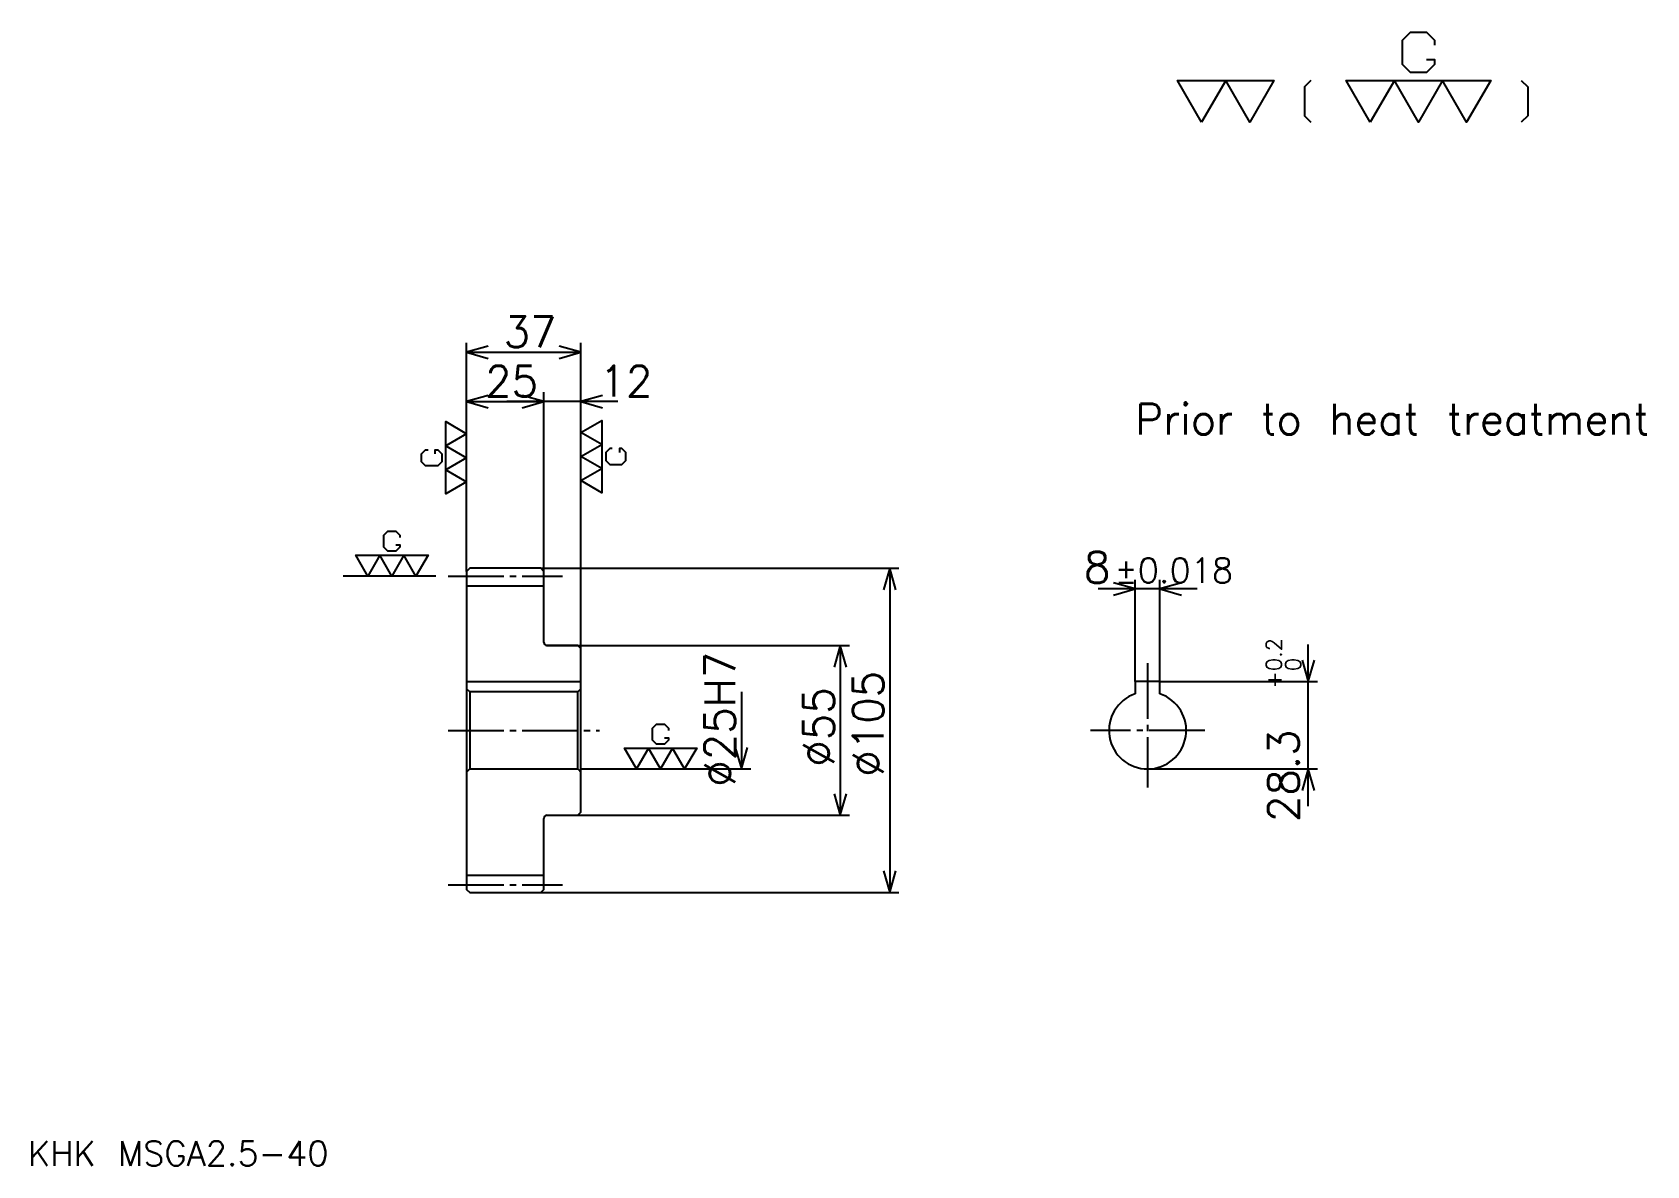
# Model space of a CAD drawing. Extents: x 21 to 544, y 22 to 389.
import ezdxf

# ---------------------------------------------------------------- set-up
doc = ezdxf.new("R2010")
doc.units = 0
doc.linetypes.add('DASHDOT', pattern=[24, 18, -2, 2, -2])
doc.layers.get('0').update_dxf_attribs({"linetype": 'CONTINUOUS'})
doc.layers.add('DASHDOT', color=6, linetype='DASHDOT')
doc.styles.add('KANJI', font='TXT', dxfattribs={"bigfont": 'BIGFONT'})

msp = doc.modelspace()

# ---------------------------------------------------------------- linework, layer by layer
at = {"color": 5}
for p, q in [((162, 215.5), (162, 288.5)), ((199, 215.5), (199, 288.5)), ((162, 285.5), (199, 285.5)), ((187, 215.5), (187, 272.5)), ((162, 269.5), (187, 269.5)), ((211, 269.5), (175, 269.5)), ((162, 214.5), (162, 215.5)), ((186, 215.5), (199, 215.5)), ((187, 214.5), (187, 215.5)), ((199, 215.5), (302, 215.5)), ((199, 189.5), (199, 215.5)), ((299, 215.5), (299, 110.5)), ((378.5, 178.800003), (378.5, 211.800003)), ((386.5, 178.800003), (386.5, 211.800003)), ((398.5, 208.800003), (366.5, 208.800003)), ((188, 190.5), (199, 190.5)), ((199, 190.5), (286, 190.5)), ((283, 190.5), (283, 135.5)), ((434.5, 138.5), (434.5, 190.800003)), ((386.5, 178.800003), (437.5, 178.800003)), ((251, 175.5), (251, 150.5)), ((199, 150.5), (254, 150.5)), ((382.5, 150.5), (437.5, 150.5)), ((188, 135.5), (199, 135.5)), ((199, 135.5), (286, 135.5)), ((186, 110.5), (199, 110.5)), ((199, 110.5), (302, 110.5))]:
    msp.add_line(p, q, dxfattribs=at)
at = {"color": 7}
msp.add_line((152, 213), (122, 213), dxfattribs=at)
at = {"color": 4}
for p, q in [((162, 209.875), (187, 209.875)), ((162, 178.800003), (199, 178.800003)), ((163, 175.5), (163, 150.5)), ((198, 175.5), (199, 176.5)), ((198, 150.5), (199, 149.5)), ((162, 116.125), (187, 116.125))]:
    msp.add_line(p, q, dxfattribs=at)
at = {"color": 7}
for points in [[(472.799988, 380.279999), (475.399994, 380.279999), (475.399994, 378.720001), (472.799988, 376.119995), (467.600006, 376.119995), (465, 378.720001), (465, 386.519989), (467.600006, 389.119995), (472.799988, 389.119995), (475.399994, 386.519989), (475.399994, 384.959991)], [(400, 360), (392.200012, 373.519989), (423.399994, 373.519989), (415.600006, 360), (407.799988, 373.519989), (400, 360)], [(435.359985, 373.519989), (433.279999, 371.440002), (433.279999, 362.079987), (435.359985, 360)], [(454.600006, 360), (446.799988, 373.519989), (493.600006, 373.519989), (485.799988, 360), (478, 373.519989), (470.200012, 360), (462.399994, 373.519989), (454.600006, 360)], [(503.480011, 373.519989), (505.559998, 371.440002), (505.559998, 362.079987), (503.480011, 360)], [(162, 243.5), (155.240005, 239.600006), (155.240005, 263), (162, 259.100006), (155.240005, 255.199997), (162, 251.300003), (155.240005, 247.399994), (162, 243.5)], [(199, 259.5), (205.76001, 263.399994), (205.76001, 240), (199, 243.899994), (205.76001, 247.800003), (199, 251.699997), (205.76001, 255.600006), (199, 259.5)], [(151.860001, 252.600006), (151.860001, 253.899994), (152.639999, 253.899994), (153.940002, 252.600006), (153.940002, 250), (152.639999, 248.699997), (148.740005, 248.699997), (147.440002, 250), (147.440002, 252.600006), (148.740005, 253.899994), (149.520004, 253.899994)], [(209.139999, 254.300003), (208.360001, 254.300003), (207.059998, 253), (207.059998, 250.399994), (208.360001, 249.100006), (212.26001, 249.100006), (213.559998, 250.399994), (213.559998, 253), (212.26001, 254.300003), (211.479996, 254.300003), (211.479996, 253)], [(139.100006, 223.139999), (140.399994, 223.139999), (140.399994, 222.360001), (139.100006, 221.059998), (136.5, 221.059998), (135.199997, 222.360001), (135.199997, 226.26001), (136.5, 227.559998), (139.100006, 227.559998), (140.399994, 226.26001), (140.399994, 225.479996)], [(130, 213), (126.099998, 219.76001), (149.5, 219.76001), (145.600006, 213), (141.699997, 219.76001), (137.800003, 213), (133.899994, 219.76001), (130, 213)], [(226.100006, 160.639999), (227.399994, 160.639999), (227.399994, 159.860001), (226.100006, 158.559998), (223.5, 158.559998), (222.199997, 159.860001), (222.199997, 163.759995), (223.5, 165.059998), (226.100006, 165.059998), (227.399994, 163.759995), (227.399994, 162.979996)], [(217, 150.5), (213.100006, 157.259995), (236.5, 157.259995), (232.600006, 150.5), (228.699997, 157.259995), (224.800003, 150.5), (220.899994, 157.259995), (217, 150.5)]]:
    msp.add_lwpolyline(points, dxfattribs=at)
at = {"color": 5}
for points in [[(169, 287.5), (162, 285.5), (169, 283.5)], [(192, 283.5), (199, 285.5), (192, 287.5)], [(169, 271.5), (162, 269.5), (169, 267.5)], [(180, 267.5), (187, 269.5), (180, 271.5)], [(180, 267.5), (187, 269.5), (180, 271.5)], [(206, 271.5), (199, 269.5), (206, 267.5)], [(301, 208.5), (299, 215.5), (297, 208.5)], [(371.5, 206.800003), (378.5, 208.800003), (371.5, 210.800003)], [(393.5, 210.800003), (386.5, 208.800003), (393.5, 206.800003)], [(285, 183.5), (283, 190.5), (281, 183.5)], [(432.5, 185.800003), (434.5, 178.800003), (436.5, 185.800003)], [(249, 157.5), (251, 150.5), (253, 157.5)], [(436.5, 143.5), (434.5, 150.5), (432.5, 143.5)], [(281, 142.5), (283, 135.5), (285, 142.5)], [(297, 117.5), (299, 110.5), (301, 117.5)]]:
    msp.add_lwpolyline(points, dxfattribs=at)
at = {"color": 4}
for points in [[(187, 191.5), (187, 214.5), (186, 215.5), (163, 215.5), (162, 214.5), (162, 149.5)], [(188, 135.5), (198, 135.5), (199, 136.5), (199, 189.5), (198, 190.5), (188, 190.5)], [(386.5, 174.842712), (386.5, 178.800003), (378.5, 178.800003), (378.5, 174.842712)], [(162, 149.5), (163, 150.5), (198, 150.5), (198, 175.5), (163, 175.5), (162, 176.5)], [(162, 149.5), (162, 111.5), (163, 110.5), (186, 110.5), (187, 111.5), (187, 134.5)]]:
    msp.add_lwpolyline(points, dxfattribs=at)
for centre, radius, start, end in [((188, 191.5), 1, 180, 270), ((382.5, 163), 12.5, 108.66292518, 71.33707482), ((188, 134.5), 1, 90, 180)]:
    msp.add_arc(centre, radius, start, end, dxfattribs=at)
at = {"layer": 'DASHDOT', "color": 7}
for p, q in [((156, 213), (193, 213)), ((382.5, 184.800003), (382.5, 144.5)), ((156, 163), (205, 163)), ((401, 163), (364, 163)), ((156, 113), (193, 113))]:
    msp.add_line(p, q, dxfattribs=at)

# ---------------------------------------------------------------- texts
at = {"color": 7, "style": 'KANJI'}
for s, height, p in [('37', 10, (174, 287.100006)), ('25', 10, (168, 271.100006)), ('12', 10, (205, 271.100006)), ('Prior to heat treatment', 10, (378.5, 258.799988)), ('8', 10, (361.858032, 210.800003)), ('%%p0.018', 8, (371.756775, 210.800003)), ('KHK MSGA2.5-40', 8, (20, 22))]:
    msp.add_text(s, height=height, dxfattribs=at).set_placement(p)
for s, height, p in [('0.2', 5, (425.899994, 182.190369)), ('%%c25H7', 10, (249, 144.75)), ('0', 5, (432.100006, 182.190369)), ('%%c105', 10, (297, 148)), ('+', 5, (425.899994, 176.590378)), ('%%c55', 10, (281, 151.25)), ('28.3', 10, (431.5, 133.306412))]:
    msp.add_text(s, height=height, rotation=90, dxfattribs=at).set_placement(p)

doc.saveas('drawing.dxf')
